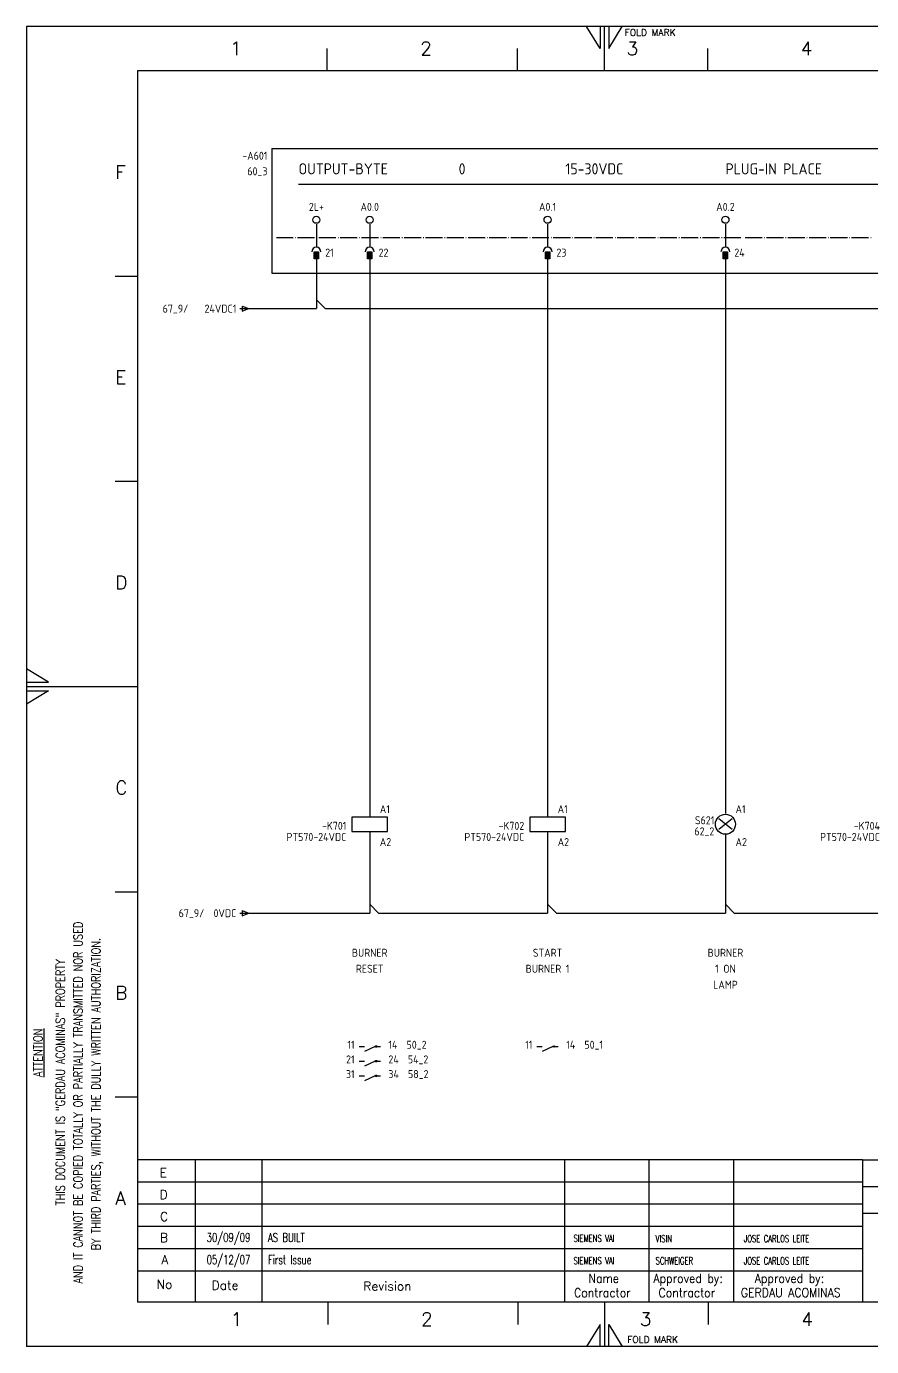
# Model space of a CAD drawing. Extents: x 520 to 940, y 6 to 303.
# Drawn here: x 520.2 to 710.2, y 6.5 to 303.5 of the extents above; entities that cross this region are included whole.
import ezdxf
from ezdxf.enums import TextEntityAlignment as Align

# ---------------------------------------------------------------- set-up
doc = ezdxf.new("R2010")
doc.units = 0
doc.header["$LTSCALE"] = 25
doc.header["$MEASUREMENT"] = 0
doc.linetypes.add('EPLANLINE7', pattern=[0])
doc.layers.get('0').update_dxf_attribs({"linetype": 'CONTINUOUS'})
for name, color, linetype in [('AUTOCONNECTING', 2, 'CONTINUOUS'), ('DESIG_', 3, 'CONTINUOUS'), ('FORM_1', 7, 'CONTINUOUS'), ('FORM_2', 4, 'CONTINUOUS'), ('FORM_3', 6, 'CONTINUOUS'), ('FORM_4', 1, 'CONTINUOUS'), ('MORSETTI', 7, 'CONTINUOUS'), ('RIF_', 7, 'CONTINUOUS'), ('SEF', 5, 'CONTINUOUS'), ('SIMBOLO', 4, 'CONTINUOUS'), ('TABELLA', 7, 'CONTINUOUS'), ('TESTI', 7, 'CONTINUOUS'), ('TESTO', 5, 'CONTINUOUS')]:
    doc.layers.add(name, color=color, linetype=linetype)
doc.styles.add('ROMANS', font='romans.shx', dxfattribs={"width": 0.7, "oblique": 10, "height": 4})
doc.styles.get("Standard").update_dxf_attribs({"font": 'isocp.shx'})

# ---------------------------------------------------------------- blocks, each defined once
blk = doc.blocks.new('Format A3')
at = {"layer": 'FORM_1'}
for p, q in [((0, 297), (0, 0)), ((420, 297), (0, 297)), ((129, 292), (126, 297)), ((129, 297), (129, 292)), ((130, 287), (130, 297)), ((131, 297), (131, 292)), ((131, 292), (134, 297)), ((67.59, 292), (67.59, 287)), ((110.37, 292), (110.37, 287)), ((153.15, 292), (153.15, 287)), ((20, 240.83), (25, 240.83)), ((20, 194.66), (25, 194.66)), ((5, 149.5), (0, 152.5)), ((0, 149.5), (5, 149.5)), ((0, 148.5), (25, 148.5)), ((0, 147.5), (5, 147.5)), ((5, 147.5), (0, 144.5)), ((20, 102.33), (25, 102.33)), ((20, 56.17), (25, 56.17)), ((37.97, 42), (37.97, 17)), ((52.97, 42), (52.97, 17)), ((120.99, 42), (120.99, 17)), ((140, 42), (140, 17)), ((159.01, 42), (159.01, 17)), ((188.01, 37), (25, 37)), ((188.01, 36), (298, 36)), ((188.01, 32), (25, 32)), ((188.01, 27), (25, 27)), ((188.01, 22), (25, 22)), ((67.78, 10), (67.78, 5)), ((110.55, 10), (110.55, 5)), ((130, 10), (130, 0)), ((153.33, 10), (153.33, 5)), ((129, 5), (126, 0)), ((129, 0), (129, 5)), ((131, 0), (131, 5)), ((131, 5), (134, 0)), ((420, 0), (0, 0))]:
    blk.add_line(p, q, dxfattribs=at)
at = {"layer": 'FORM_3'}
for p, q in [((25, 287), (25, 10)), ((410, 287), (25, 287)), ((410, 10), (25, 10))]:
    blk.add_line(p, q, dxfattribs=at)
at = {"layer": 'FORM_4'}
for p, q in [((188.01, 42), (25, 42)), ((188.01, 42), (188.01, 10)), ((188.01, 42), (410, 42)), ((188.01, 30), (298, 30)), ((188.01, 17), (25, 17)), ((37.97, 17), (37.97, 10)), ((52.97, 17), (52.97, 10)), ((120.99, 17), (120.99, 10)), ((140, 17), (140, 10)), ((159.01, 17), (159.01, 10))]:
    blk.add_line(p, q, dxfattribs=at)
at = {"layer": 'FORM_1', "style": 'ROMANS'}
for p in [(134.55, 294.88), (135.13, 0.84)]:
    blk.add_text('FOLD MARK', height=1.5, dxfattribs=at).set_placement(p)
at = {"layer": 'FORM_2', "style": 'ROMANS', "width": 0.8}
for s, p in [('AND IT CANNOT BE COPIED TOTALLY OR PARTIALLY TRANSMITTED NOR USED', (12.63, 14.2)), ('BY THIRD PARTIES, WITHOUT THE DULLY WRITTEN AUTHORIZATION.', (16.63, 21.66)), ('THIS DOCUMENT IS "GERDAU ACOMINAS" PROPERTY', (8.63, 31.78)), ('%%UATTENTION', (3.61, 60.63))]:
    blk.add_text(s, height=2, rotation=90, dxfattribs=at).set_placement(p)
at = {"layer": 'FORM_2', "style": 'ROMANS'}
for s, p in [('E', (30, 38.12)), ('D', (30, 33.18)), ('C', (30.07, 28.24)), ('B', (30.02, 23.5)), ('A', (30.36, 18.57)), ('No', (29.31, 13.01)), ('Date', (41.68, 12.8)), ('Revision', (75.79, 12.6))]:
    blk.add_text(s, height=2, dxfattribs=at).set_placement(p)
at = {"layer": 'FORM_2', "style": 'ROMANS', "width": 0.9}
for s, p in [('Name', (126.4, 14.35)), ('Approved by:', (141.02, 14.35)), ('Approved by:', (163.81, 14.35)), ('Contractor ', (123.16, 11.12)), ('Contractor ', (142.17, 11.12)), ('GERDAU ACOMINAS', (160.68, 11.14))]:
    blk.add_text(s, height=2, dxfattribs=at).set_placement(p)
at = {"layer": 'FORM_2', "style": 'ROMANS', "flags": 4}
for tag, p in [('21', (189.91, 37.18)), ('18', (189.91, 30.89))]:
    blk.add_attdef(tag, p, '', height=2, dxfattribs=at)
at = {"layer": 'FORM_2', "color": 4, "style": 'ROMANS', "width": 0.8, "flags": 4}
for tag, p in [('22', (251.5, 37)), ('19', (251.5, 30.8)), ('24', (278.73, 22.67))]:
    blk.add_attdef(tag, p, '', height=2, dxfattribs=at)
at = {"layer": 'FORM_2', "style": 'ROMANS', "flags": 4}
for tag, p, height, width in [('23', (276.41, 37.01), 2, 0.8), ('20', (276.22, 30.68), 2, 0.8), ('14', (248.25, 23), 1.5, 0.9), ('15', (264.49, 22.98), 1.5, 0.8), ('16', (248.25, 13), 1.5, 0.9), ('17', (264.49, 12.98), 1.5, 0.8)]:
    blk.add_attdef(tag, p, '', height=height, dxfattribs=dict(at, width=width))
at = {"layer": 'FORM_4', "style": 'ROMANS'}
for s, p in [('1', (45.81, 290.56)), ('2', (88.59, 290.56)), ('3', (135, 290.56)), ('4', (174.14, 290.56)), ('F', (20.01, 262.73)), ('E', (20.01, 216.57)), ('D', (20.01, 170.4)), ('C', (20.01, 124.24)), ('B', (20.01, 78.07)), ('A', (20.01, 31.9)), ('1', (45.99, 4.65)), ('2', (88.77, 4.65)), ('3', (137.98, 4.65)), ('4', (174.32, 4.65))]:
    blk.add_text(s, height=3, dxfattribs=at).set_placement(p)
at = {"layer": 'FORM_4', "color": 1, "style": 'ROMANS', "oblique": 10, "width": 0.8, "flags": 4}
for tag, p in [('11', (300.77, 34.39)), ('12', (300.77, 29.5)), ('13', (300.77, 24.62))]:
    blk.add_attdef(tag, p, '', height=2.5, dxfattribs=at)
at = {"layer": 'FORM_4', "color": 1, "style": 'ROMANS', "flags": 2}
blk.add_attdef('25', (279.66, 12.25), '', height=5, dxfattribs=at)
at = {"layer": 'FORM_4', "style": 'ROMANS', "width": 1.25, "flags": 4}
for tag, p in [('1', (303.88, 13.92)), ('3', (312.28, 13.92)), ('5', (324.88, 13.92)), ('7', (346.28, 13.92)), ('10', (395.28, 13.92))]:
    blk.add_attdef(tag, p, '', height=3.5, dxfattribs=at)
for tag, p in [('2', (310.18, 13.92)), ('4', (322.78, 13.92)), ('6', (339.78, 13.92)), ('9', (387.98, 13.92))]:
    blk.add_attdef(tag, text='', height=3.5, dxfattribs=at).set_placement(p, align=Align.CENTER)
at = {"layer": 'FORM_4', "color": 1, "style": 'ROMANS', "width": 1.25, "flags": 4}
blk.add_attdef('8', (368.28, 13.92), '', height=3.5, dxfattribs=at)
blk = doc.blocks.new('SO284')
at = {"layer": 'TESTI', "color": 2, "linetype": 'EPLANLINE7'}
for p, q in [((-1.175, 0), (0.675, 0)), ((-0.675, 0.575), (0.8, 0)), ((-0.675, 0.575), (-0.675, -0.575)), ((-0.675, -0.575), (0.8, 0))]:
    blk.add_line(p, q, dxfattribs=at)
blk = doc.blocks.new('SO304')
at = {"layer": 'TESTI', "color": 2, "linetype": 'EPLANLINE7'}
blk.add_line((0, 3), (0, 0), dxfattribs=at)
blk.add_circle((0, 4), 0.8, dxfattribs=at)
blk = doc.blocks.new('31_0_IEC_WUPI')
at = {"layer": 'TESTI', "color": 3, "linetype": 'EPLANLINE7'}
for p, q in [((0, 4), (0, 2)), ((-0.5, 0.8), (0.5, 0.8)), ((-0.5, -0.8), (-0.5, 0.8)), ((0.5, 0.8), (0.5, -0.8)), ((0.5, -0.8), (-0.5, -0.8))]:
    blk.add_line(p, q, dxfattribs=at)
blk.add_arc((0, 0.8), 1, 0, 180, dxfattribs=at)
blk.add_solid([(-0.5, -0.8), (0.5, -0.8), (-0.5, 0.8), (0.5, 0.8)], dxfattribs=at)
blk = doc.blocks.new('SO264')
at = {"layer": 'TESTI', "color": 2, "linetype": 'EPLANLINE7'}
for p, q in [((-2, 0), (0, 0)), ((0, 2), (0, 0)), ((0, 2), (2, 0))]:
    blk.add_line(p, q, dxfattribs=at)
blk = doc.blocks.new('20_0_IEC_WUPI')
at = {"layer": 'TESTI', "color": 3, "linetype": 'EPLANLINE7'}
for p, q in [((0, 4), (0, 1.6)), ((0, 1.6), (-4, 1.6)), ((-4, 1.6), (-4, -1.6)), ((4, 1.6), (0, 1.6)), ((4, -1.6), (4, 1.6)), ((-4, -1.6), (4, -1.6)), ((0, -1.6), (0, -4))]:
    blk.add_line(p, q, dxfattribs=at)
blk = doc.blocks.new('46_0_IEC_WUPI')
at = {"layer": 'TESTI', "color": 3, "linetype": 'EPLANLINE7'}
for p, q in [((0, 4), (0, 2.4)), ((1.5, 1.2), (-1.5, -1.2)), ((1.5, -1.2), (-1.5, 1.2)), ((0, -2.4), (0, -4))]:
    blk.add_line(p, q, dxfattribs=at)
blk.add_circle((0, 0), 2.25, dxfattribs=at)

msp = doc.modelspace()

# ---------------------------------------------------------------- linework, layer by layer
at = {"layer": 'AUTOCONNECTING', "color": 2, "linetype": 'EPLANLINE7'}
for p, q in [((585.38, 255.96), (585.38, 255.96)), ((597.38, 255.96), (597.38, 255.96)), ((637.38, 255.96), (637.38, 255.96)), ((677.38, 255.96), (677.38, 255.96)), ((585.38, 251.96), (585.38, 241.96)), ((597.38, 251.96), (597.38, 127.96)), ((637.38, 251.96), (637.38, 127.96)), ((677.38, 251.96), (677.38, 127.96)), ((569.38, 239.96), (583.38, 239.96)), ((587.38, 239.96), (905.38, 239.96)), ((597.38, 119.96), (597.38, 105.96)), ((637.38, 119.96), (637.38, 105.96)), ((677.38, 119.96), (677.38, 105.96)), ((569.38, 103.96), (595.38, 103.96)), ((599.38, 103.96), (635.38, 103.96)), ((639.38, 103.96), (675.38, 103.96)), ((679.38, 103.96), (715.38, 103.96))]:
    msp.add_line(p, q, dxfattribs=at)
at = {"layer": 'SIMBOLO', "color": 1, "linetype": 'EPLANLINE7'}
for p, q in [((575.38, 275.96), (575.38, 247.96)), ((575.38, 275.96), (899.38, 275.96)), ((575.38, 247.96), (899.38, 247.96))]:
    msp.add_line(p, q, dxfattribs=at)
at = {"layer": 'TABELLA', "color": 1, "linetype": 'EPLANLINE7'}
for p, q in [((594.98, 73.96), (596.18, 73.96)), ((598.58, 73.96), (596.18, 72.83)), ((599.05, 73.96), (599.78, 73.96)), ((634.98, 73.96), (636.18, 73.96)), ((638.58, 73.96), (636.18, 72.83)), ((639.05, 73.96), (639.78, 73.96)), ((594.98, 70.66), (596.18, 70.66)), ((598.58, 70.66), (596.18, 69.53)), ((599.05, 70.66), (599.78, 70.66)), ((594.98, 67.36), (596.18, 67.36)), ((598.58, 67.36), (596.18, 66.23)), ((599.05, 67.36), (599.78, 67.36))]:
    msp.add_line(p, q, dxfattribs=at)
for centre in [(598.83, 73.96), (638.83, 73.96), (598.83, 70.66), (598.83, 67.36)]:
    msp.add_circle(centre, 0.175, dxfattribs=at)
at = {"layer": 'TESTI', "color": 0, "linetype": 'EPLANLINE7'}
msp.add_line((581.38, 267.96), (893.38, 267.96), dxfattribs=at)
at = {"layer": 'TESTI', "color": 1, "linetype": 'EPLANLINE7'}
for p, q in [((576.38, 255.96), (580.2, 255.96)), ((580.68, 255.96), (580.78, 255.96)), ((581.15, 255.96), (585, 255.96)), ((585.48, 255.96), (585.58, 255.96)), ((585.95, 255.96), (589.78, 255.96)), ((590.25, 255.96), (590.35, 255.96)), ((590.75, 255.96), (594.58, 255.96)), ((595.05, 255.96), (595.15, 255.96)), ((595.53, 255.96), (599.38, 255.96)), ((599.85, 255.96), (599.95, 255.96)), ((600.33, 255.96), (604.15, 255.96)), ((604.63, 255.96), (604.73, 255.96)), ((605.13, 255.96), (608.95, 255.96)), ((609.43, 255.96), (609.53, 255.96)), ((609.9, 255.96), (613.75, 255.96)), ((614.23, 255.96), (614.33, 255.96)), ((614.7, 255.96), (618.53, 255.96)), ((619.03, 255.96), (619.1, 255.96)), ((619.5, 255.96), (623.33, 255.96)), ((623.8, 255.96), (623.9, 255.96)), ((624.28, 255.96), (628.13, 255.96)), ((628.6, 255.96), (628.7, 255.96)), ((629.08, 255.96), (632.9, 255.96)), ((633.4, 255.96), (633.48, 255.96)), ((633.88, 255.96), (637.7, 255.96)), ((638.18, 255.96), (638.28, 255.96)), ((638.65, 255.96), (642.5, 255.96)), ((642.98, 255.96), (643.08, 255.96)), ((643.45, 255.96), (647.3, 255.96)), ((647.78, 255.96), (647.88, 255.96)), ((648.25, 255.96), (652.08, 255.96)), ((652.55, 255.96), (652.65, 255.96)), ((653.05, 255.96), (656.88, 255.96)), ((657.35, 255.96), (657.45, 255.96)), ((657.83, 255.96), (661.68, 255.96)), ((662.15, 255.96), (662.25, 255.96)), ((662.63, 255.96), (666.45, 255.96)), ((666.93, 255.96), (667.03, 255.96)), ((667.43, 255.96), (671.25, 255.96)), ((671.73, 255.96), (671.83, 255.96)), ((672.2, 255.96), (676.05, 255.96)), ((676.53, 255.96), (676.63, 255.96)), ((677, 255.96), (680.83, 255.96)), ((681.33, 255.96), (681.4, 255.96)), ((681.8, 255.96), (685.63, 255.96)), ((686.1, 255.96), (686.2, 255.96)), ((686.58, 255.96), (690.43, 255.96)), ((690.9, 255.96), (691, 255.96)), ((691.38, 255.96), (695.2, 255.96)), ((695.7, 255.96), (695.78, 255.96)), ((696.18, 255.96), (700, 255.96)), ((700.48, 255.96), (700.58, 255.96)), ((700.95, 255.96), (704.8, 255.96)), ((705.28, 255.96), (705.38, 255.96)), ((705.75, 255.96), (709.58, 255.96)), ((710.08, 255.96), (710.15, 255.96))]:
    msp.add_line(p, q, dxfattribs=at)

# ---------------------------------------------------------------- block references
msp.add_blockref('Format A3', (520.17, 6.46))
at = {"layer": 'SIMBOLO'}
for name, p in [('SO304', (585.38, 255.96)), ('SO304', (597.38, 255.96)), ('SO304', (637.38, 255.96)), ('SO304', (677.38, 255.96)), ('SO264', (585.38, 239.96)), ('SO284', (569.38, 239.96)), ('SO284', (569.38, 103.96)), ('SO264', (597.38, 103.96)), ('SO264', (637.38, 103.96)), ('SO264', (677.38, 103.96))]:
    msp.add_blockref(name, p, dxfattribs=at)
ref = msp.add_blockref('31_0_IEC_WUPI', (585.38, 251.96), dxfattribs=at)
ref.add_attrib('DESIGN._1', '21', (587.38, 251.66), dxfattribs={"layer": 'MORSETTI', "color": 2, "height": 1.8, "width": 1.000667, "flags": 2})
ref = msp.add_blockref('31_0_IEC_WUPI', (597.38, 251.96), dxfattribs=at)
ref.add_attrib('DESIGN._1', '22', (599.38, 251.66), dxfattribs={"layer": 'MORSETTI', "color": 2, "height": 1.8, "width": 1.000667, "flags": 2})
ref = msp.add_blockref('31_0_IEC_WUPI', (637.38, 251.96), dxfattribs=at)
ref.add_attrib('DESIGN._1', '23', (639.38, 251.66), dxfattribs={"layer": 'MORSETTI', "color": 2, "height": 1.8, "width": 1.000667, "flags": 2})
ref = msp.add_blockref('31_0_IEC_WUPI', (677.38, 251.96), dxfattribs=at)
ref.add_attrib('DESIGN._1', '24', (679.38, 251.66), dxfattribs={"layer": 'MORSETTI', "color": 2, "height": 1.8, "width": 1.000667, "flags": 2})
ref = msp.add_blockref('20_0_IEC_WUPI', (597.38, 123.96), dxfattribs=at)
ref.add_attrib('SEF_1', '-K701', dxfattribs={"layer": 'SEF', "color": 2, "height": 1.8, "width": 1.000667, "flags": 2}).set_placement((592.13, 122.71), align=Align.RIGHT)
ref.add_attrib('DESIGN._1', 'A1', (599.65, 126.46), dxfattribs={"layer": 'DESIG_', "color": 2, "height": 1.8, "width": 1.000667, "flags": 2})
ref.add_attrib('DESIGN._2', 'A2', (599.65, 119.06), dxfattribs={"layer": 'DESIG_', "color": 2, "height": 1.8, "width": 1.000667, "flags": 2})
ref = msp.add_blockref('20_0_IEC_WUPI', (637.38, 123.96), dxfattribs=at)
ref.add_attrib('SEF_1', '-K702', dxfattribs={"layer": 'SEF', "color": 2, "height": 1.8, "width": 1.000667, "flags": 2}).set_placement((632.13, 122.71), align=Align.RIGHT)
ref.add_attrib('DESIGN._1', 'A1', (639.65, 126.46), dxfattribs={"layer": 'DESIG_', "color": 2, "height": 1.8, "width": 1.000667, "flags": 2})
ref.add_attrib('DESIGN._2', 'A2', (639.65, 119.06), dxfattribs={"layer": 'DESIG_', "color": 2, "height": 1.8, "width": 1.000667, "flags": 2})
ref = msp.add_blockref('46_0_IEC_WUPI', (677.38, 123.96), dxfattribs=at)
ref.add_attrib('SEF_1', 'S621', dxfattribs={"layer": 'SEF', "color": 2, "height": 1.8, "width": 1.000667, "flags": 2}).set_placement((674.88, 123.96), align=Align.RIGHT)
ref.add_attrib('DESIGN._1', 'A1', (679.65, 126.46), dxfattribs={"layer": 'DESIG_', "color": 2, "height": 1.8, "width": 1.000667, "flags": 2})
ref.add_attrib('DESIGN._2', 'A2', (679.65, 119.06), dxfattribs={"layer": 'DESIG_', "color": 2, "height": 1.8, "width": 1.000667, "flags": 2})
ref = msp.add_blockref('20_0_IEC_WUPI', (717.38, 123.96), dxfattribs=at)
ref.add_attrib('SEF_1', '-K704', dxfattribs={"layer": 'SEF', "color": 2, "height": 1.8, "width": 1.000667, "flags": 2}).set_placement((712.13, 122.71), align=Align.RIGHT)
ref.add_attrib('DESIGN._1', 'A1', (719.65, 126.46), dxfattribs={"layer": 'DESIG_', "color": 2, "height": 1.8, "width": 1.000667, "flags": 2})
ref.add_attrib('DESIGN._2', 'A2', (719.65, 119.06), dxfattribs={"layer": 'DESIG_', "color": 2, "height": 1.8, "width": 1.000667, "flags": 2})

# ---------------------------------------------------------------- texts
at = {"layer": 'FORM_2', "style": 'ROMANS', "width": 0.7}
for s, p in [('30/09/09', (565.62, 30.86)), ('05/12/07', (565.62, 25.86))]:
    msp.add_text(s, height=2, dxfattribs=at).set_placement(p, align=Align.MIDDLE)
for s, height, p in [('AS BUILT', 2, (574.5, 29.99)), ('SIEMENS VAI', 1.6, (643.21, 29.99)), ('VISIN', 1.6, (661.69, 29.95)), ('JOSE CARLOS LEITE', 1.6, (681.53, 29.95)), ('First Issue', 2, (574.5, 24.99)), ('SIEMENS VAI', 1.6, (643.21, 24.99)), ('SCHWEIGER', 1.6, (661.69, 24.95)), ('JOSE CARLOS LEITE', 1.6, (681.53, 24.95))]:
    msp.add_text(s, height=height, dxfattribs=at).set_placement(p)
at = {"layer": 'RIF_', "color": 2, "width": 1.000667}
for s, p in [('67_9/', (556.58, 239.06)), ('62_2', (674.88, 121.46)), ('67_9/', (560.18, 103.06))]:
    msp.add_text(s, height=1.8, dxfattribs=at).set_placement(p, align=Align.RIGHT)
at = {"layer": 'TABELLA', "color": 2, "width": 1.000667}
for s, p in [('11', (593.98, 73.46)), ('11', (633.98, 73.46)), ('21', (593.98, 70.16)), ('31', (593.98, 66.86))]:
    msp.add_text(s, height=1.8, dxfattribs=at).set_placement(p, align=Align.RIGHT)
for s, p in [('14  50_2', (601.58, 73.46)), ('14  50_1', (641.58, 73.46)), ('24  54_2', (601.58, 70.16)), ('34  58_2', (601.58, 66.86))]:
    msp.add_text(s, height=1.8, dxfattribs=at).set_placement(p)
at = {"layer": 'TESTI', "color": 2, "width": 1.000667}
for s, p in [('-A601', (574.38, 273.46)), ('60_3', (574.38, 269.96)), ('PT570-24VDC', (592.13, 120.21)), ('PT570-24VDC', (632.13, 120.21)), ('PT570-24VDC', (712.13, 120.21))]:
    msp.add_text(s, height=1.8, dxfattribs=at).set_placement(p, align=Align.RIGHT)
at = {"layer": 'TESTO', "color": 3, "width": 1.0032}
for s, p in [('OUTPUT-BYTE', (581.38, 270.16)), ('0', (617.38, 270.16)), ('15-30VDC', (641.38, 270.16)), ('PLUG-IN PLACE', (677.38, 270.16))]:
    msp.add_text(s, height=2.5, dxfattribs=at).set_placement(p)
at = {"layer": 'TESTO', "color": 2, "width": 1.000667}
for s, p in [('2L+', (585.38, 261.96)), ('A0.0', (597.38, 261.96)), ('A0.1', (637.38, 261.96)), ('A0.2', (677.38, 261.96)), ('BURNER', (597.38, 94.16)), ('START', (637.38, 94.16)), ('BURNER', (677.38, 94.16)), ('RESET', (597.38, 90.56)), ('BURNER 1', (637.38, 90.56)), ('1 ON', (677.38, 90.56)), ('LAMP', (677.38, 86.96))]:
    msp.add_text(s, height=1.8, dxfattribs=at).set_placement(p, align=Align.CENTER)
for s, p in [('24VDC1', (567.38, 239.06)), ('0VDC', (567.38, 103.06))]:
    msp.add_text(s, height=1.8, dxfattribs=at).set_placement(p, align=Align.RIGHT)

doc.saveas('drawing.dxf')
